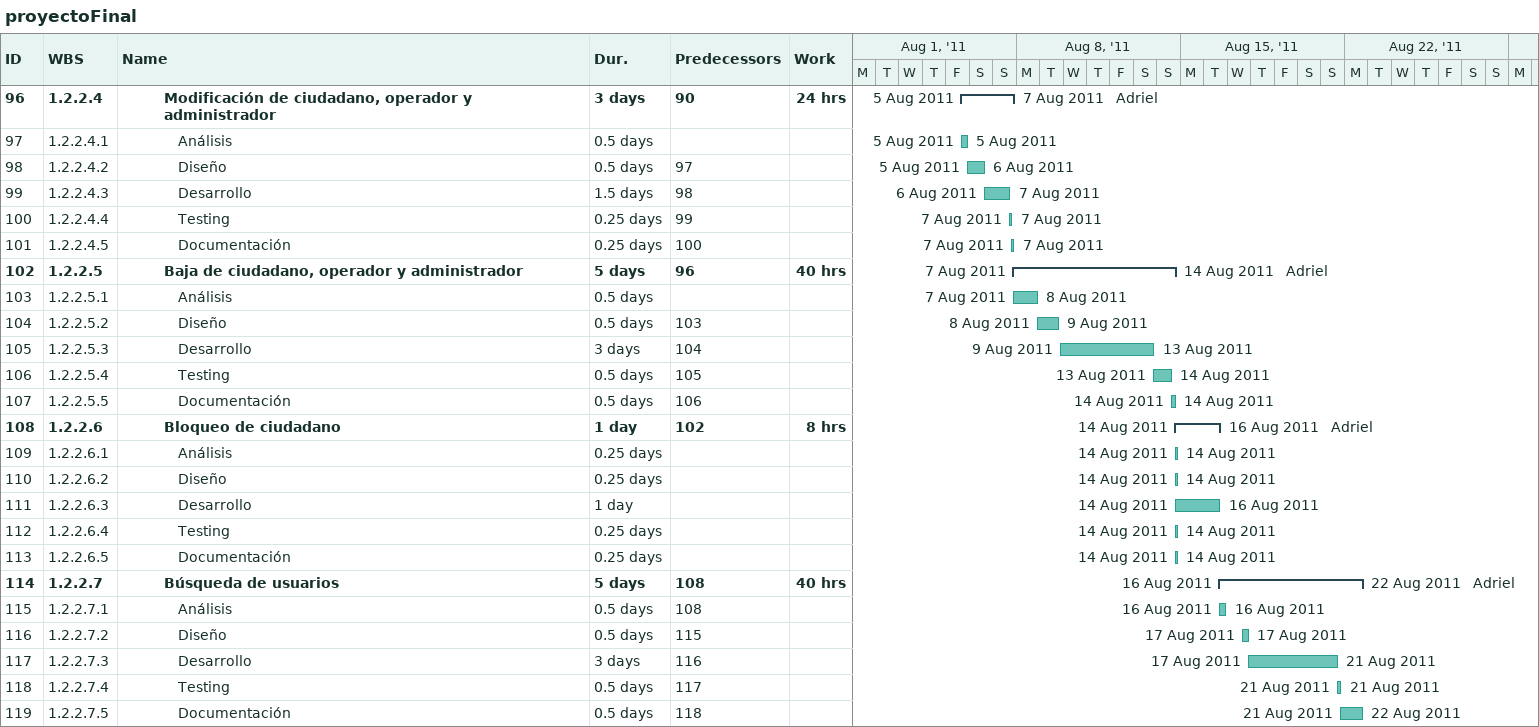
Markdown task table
proyectoFinal

| ID | WBS | Task | Duration | Start | Finish | Predecessors | Resources | Work (h) |
|---|---|---|---|---|---|---|---|---|
| 96 | 1.2.2.4 | **Modificación de ciudadano, operador y administrador** | 3d | 2011-08-05 | 2011-08-07 | 90 | Adriel | 24 |
| 97 | 1.2.2.4.1 | Análisis | 0.5d | 2011-08-05 | 2011-08-05 |  |  |  |
| 98 | 1.2.2.4.2 | Diseño | 0.5d | 2011-08-05 | 2011-08-06 | 97 |  |  |
| 99 | 1.2.2.4.3 | Desarrollo | 1.5d | 2011-08-06 | 2011-08-07 | 98 |  |  |
| 100 | 1.2.2.4.4 | Testing | 0.25d | 2011-08-07 | 2011-08-07 | 99 |  |  |
| 101 | 1.2.2.4.5 | Documentación | 0.25d | 2011-08-07 | 2011-08-07 | 100 |  |  |
| 102 | 1.2.2.5 | **Baja de ciudadano, operador y administrador** | 5d | 2011-08-07 | 2011-08-14 | 96 | Adriel | 40 |
| 103 | 1.2.2.5.1 | Análisis | 0.5d | 2011-08-07 | 2011-08-08 |  |  |  |
| 104 | 1.2.2.5.2 | Diseño | 0.5d | 2011-08-08 | 2011-08-09 | 103 |  |  |
| 105 | 1.2.2.5.3 | Desarrollo | 3d | 2011-08-09 | 2011-08-13 | 104 |  |  |
| 106 | 1.2.2.5.4 | Testing | 0.5d | 2011-08-13 | 2011-08-14 | 105 |  |  |
| 107 | 1.2.2.5.5 | Documentación | 0.5d | 2011-08-14 | 2011-08-14 | 106 |  |  |
| 108 | 1.2.2.6 | **Bloqueo de ciudadano** | 1d | 2011-08-14 | 2011-08-16 | 102 | Adriel | 8 |
| 109 | 1.2.2.6.1 | Análisis | 0.25d | 2011-08-14 | 2011-08-14 |  |  |  |
| 110 | 1.2.2.6.2 | Diseño | 0.25d | 2011-08-14 | 2011-08-14 |  |  |  |
| 111 | 1.2.2.6.3 | Desarrollo | 1d | 2011-08-14 | 2011-08-16 |  |  |  |
| 112 | 1.2.2.6.4 | Testing | 0.25d | 2011-08-14 | 2011-08-14 |  |  |  |
| 113 | 1.2.2.6.5 | Documentación | 0.25d | 2011-08-14 | 2011-08-14 |  |  |  |
| 114 | 1.2.2.7 | **Búsqueda de usuarios** | 5d | 2011-08-16 | 2011-08-22 | 108 | Adriel | 40 |
| 115 | 1.2.2.7.1 | Análisis | 0.5d | 2011-08-16 | 2011-08-16 | 108 |  |  |
| 116 | 1.2.2.7.2 | Diseño | 0.5d | 2011-08-17 | 2011-08-17 | 115 |  |  |
| 117 | 1.2.2.7.3 | Desarrollo | 3d | 2011-08-17 | 2011-08-21 | 116 |  |  |
| 118 | 1.2.2.7.4 | Testing | 0.5d | 2011-08-21 | 2011-08-21 | 117 |  |  |
| 119 | 1.2.2.7.5 | Documentación | 0.5d | 2011-08-21 | 2011-08-22 | 118 |  |  |
